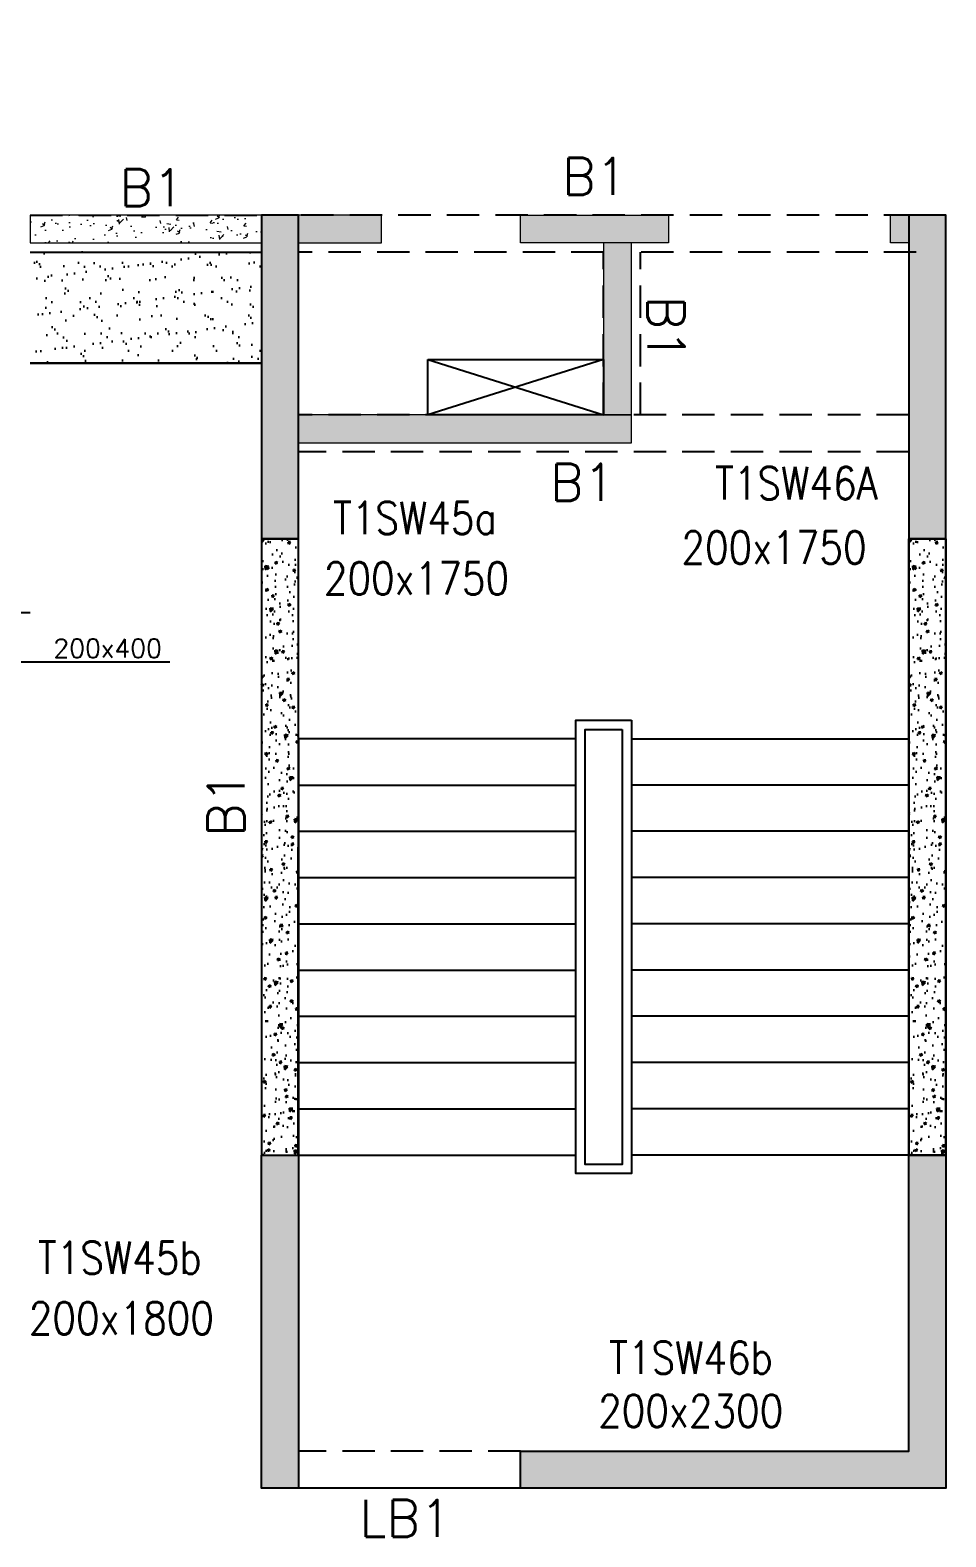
# Model space of a CAD drawing. Header units: millimetres. Extents: x 1078357 to 2594950, y -4969473 to -4636555.
# Drawn here: x 1367601 to 1372551, y -4672903 to -4664760 of the extents above; entities that cross this region are included whole.
import ezdxf

# ---------------------------------------------------------------- set-up
doc = ezdxf.new("R2010")
doc.units = ezdxf.units.MM
doc.header["$PDMODE"] = 35
for name, pattern in [('CONTINOUS', [0]), ('HIDDEN', [0.375, 0.25, -0.125]), ('New Retail block$0$CONTINOUS', [0])]:
    doc.linetypes.add(name, pattern=pattern)
doc.layers.get('0').update_dxf_attribs({"lineweight": 0})
doc.layers.get('Defpoints').update_dxf_attribs({"lineweight": 0})
for name, color, linetype, lineweight in [('A-_ANOTDIMA_D-', 6, 'Continuous', 13), ('COL. NO.', 30, 'Continuous', 25), ('COL. SIZE', 7, 'Continuous', 25), ('DIM', 9, 'Continuous', 25), ('HATCH', 8, 'Continuous', 30), ('RCC UPSTAND', 43, 'Continuous', 30), ('S-NON STR RCC WALL', 8, 'Continuous', 0)]:
    doc.layers.add(name, color=color, linetype=linetype, lineweight=lineweight)
for name, color, linetype in [('B-200x650', 241, 'HIDDEN'), ('DC BEAM NO.', 7, 'Continuous'), ('DROP SLAB', 8, 'Continuous'), ('NON STR. RCC WALL', 6, 'Continuous'), ('S-COLUMN_SHEAR WALL', 1, 'Continuous'), ('S-PROJECTION', 54, 'New Retail block$0$CONTINOUS'), ('S-STAIR', 8, 'Continuous')]:
    doc.layers.add(name, color=color, linetype=linetype)
doc.styles.add('Roman', font='romans')
doc.styles.add('ROMANS', font='romans.shx', dxfattribs={"width": 0.85})
doc.dimstyles.new('HARESH', dxfattribs={"dimtxt": 150, "dimasz": 75, "dimexe": 0, "dimexo": 0, "dimgap": 25, "dimtad": 1, "dimdec": 0, "dimdsep": 46, "dimtxsty": 'Roman', "dimblk": 'OBLIQUE', "dimcen": 225, "dimdle": 25, "dimclrd": 2, "dimclre": 2, "dimclrt": 7, "dimadec": 8, "dimazin": 1, "dimtfac": 1, "dimtdec": 0, "dimtmove": 0, "dimatfit": 0, "dimfxl": 1, "dimlwd": -1, "dimlwe": -1, "dimarcsym": 0})

# ---------------------------------------------------------------- blocks, each defined once
blk = doc.blocks.new('G$C2B7BBDA0')
at = {"layer": 'RCC UPSTAND'}
h = blk.add_hatch(dxfattribs=at)
h.set_pattern_fill('AR-CONC', color=8, scale=20, angle=270)
h.set_pattern_definition([(320, (3210495.87, 2538842.65), (-12.550427, -143.4520365), [15, -165]), (265, (3210495.87, 2538842.65), (150.438427, 27.7502667), [12, -132]), (10.4514445, (3210494.83, 2538830.7), (137.887998, -115.7017693), [12.7480384, -140.2284224]), (316.1842, (3210535.87, 2538842.65), (-33.103856, -213.448266), [22.5, -247.5]), (6.6356355, (3210533.12, 2538824.87), (194.82372, -186.932389), [19.122068, -210.342752]), (261.184164, (3210535.87, 2538842.65), (194.82372, -186.932389), [18, -198]), (291, (3210525.87, 2538822.65), (-80.523778, -119.3814104), [15, -165]), (236, (3210525.87, 2538822.65), (145.030009, -48.6630664), [12, -132]), (341.4514447, (3210519.16, 2538812.7), (64.5062306, -168.0444753), [12.748038, -140.2284224]), (307.5, (3210495.874, 2538842.653), (66.57877077, -2.43197106), [0, -130.4, 0, -134, 0, -132.5]), (277.5, (3210495.874, 2538842.65), (78.8823424, -52.6139075), [0, -76.4, 0, -127.4, 0, -50.5]), (237.5, (3210495.874, 2538887.253), (-4.51097435, -106.7644872), [0, -50, 0, -156, 0, -207]), (227.5, (3210495.87, 2538907.25), (20.0209965, -116.6372339), [0, -65, 0, -103.6, 0, -147])])
h.paths.add_polyline_path([(-100, 2199.5), (-1425, 2199.7), (-1425, 2000.3), (-100, 2000)])
h = blk.add_hatch(dxfattribs=at)
h.set_pattern_fill('AR-CONC', color=8, scale=20, angle=270)
h.set_pattern_definition([(320, (3212020.87, 2538842.65), (-12.550427, -143.4520365), [15, -165]), (265, (3212020.87, 2538842.65), (150.438427, 27.7502667), [12, -132]), (10.4514445, (3212019.83, 2538830.7), (137.887998, -115.7017693), [12.7480384, -140.2284224]), (316.1842, (3212060.87, 2538842.65), (-33.103856, -213.448266), [22.5, -247.5]), (6.6356355, (3212058.12, 2538824.87), (194.82372, -186.932389), [19.122068, -210.342752]), (261.184164, (3212060.87, 2538842.65), (194.82372, -186.932389), [18, -198]), (291, (3212050.87, 2538822.65), (-80.523778, -119.3814104), [15, -165]), (236, (3212050.87, 2538822.65), (145.030009, -48.6630664), [12, -132]), (341.4514447, (3212044.16, 2538812.7), (64.5062306, -168.0444753), [12.748038, -140.2284224]), (307.5, (3212020.874, 2538842.653), (66.57877077, -2.43197106), [0, -130.4, 0, -134, 0, -132.5]), (277.5, (3212020.874, 2538842.65), (78.8823424, -52.6139075), [0, -76.4, 0, -127.4, 0, -50.5]), (237.5, (3212020.874, 2538887.253), (-4.51097435, -106.7644872), [0, -50, 0, -156, 0, -207]), (227.5, (3212020.87, 2538907.25), (20.0209965, -116.6372339), [0, -65, 0, -103.6, 0, -147])])
h.paths.add_polyline_path([(1425, 2199.5), (100, 2199.7), (100, 2000.3), (1425, 2000)])
h = blk.add_hatch(dxfattribs=at)
h.set_pattern_fill('AR-CONC', color=8, scale=20, angle=270)
h.set_pattern_definition([(320, (3210495.87, 2536642.66), (-12.550427, -143.4520365), [15, -165]), (265, (3210495.87, 2536642.66), (150.438427, 27.7502667), [12, -132]), (10.4514445, (3210494.82, 2536630.7), (137.887998, -115.7017693), [12.7480384, -140.2284224]), (316.1842, (3210535.87, 2536642.66), (-33.103856, -213.448266), [22.5, -247.5]), (6.6356355, (3210533.11, 2536624.87), (194.82372, -186.932389), [19.122068, -210.342752]), (261.184164, (3210535.87, 2536642.66), (194.82372, -186.932389), [18, -198]), (291, (3210525.87, 2536622.66), (-80.523778, -119.3814104), [15, -165]), (236, (3210525.87, 2536622.66), (145.030009, -48.6630664), [12, -132]), (341.4514447, (3210519.16, 2536612.71), (64.5062306, -168.0444753), [12.748038, -140.2284224]), (307.5, (3210495.87, 2536642.656), (66.57877077, -2.43197106), [0, -130.4, 0, -134, 0, -132.5]), (277.5, (3210495.87, 2536642.656), (78.8823424, -52.6139075), [0, -76.4, 0, -127.4, 0, -50.5]), (237.5, (3210495.87, 2536687.256), (-4.51097435, -106.7644872), [0, -50, 0, -156, 0, -207]), (227.5, (3210495.87, 2536707.26), (20.0209965, -116.6372339), [0, -65, 0, -103.6, 0, -147])])
h.paths.add_polyline_path([(-100, -0.5), (-1425, -0.3), (-1425, -199.7), (-100, -200)])
at = {"layer": 'NON STR. RCC WALL', "elevation": 0}
for points in [[(-100, 2199.5), (-1425, 2199.7), (-1425, 2000.3), (-100, 2000)], [(1425, 2199.5), (100, 2199.7), (100, 2000.3), (1425, 2000)], [(-100, -0.5), (-1425, -0.3), (-1425, -199.7), (-100, -200)]]:
    blk.add_lwpolyline(points, close=True, dxfattribs=at)
blk = doc.blocks.new('_Oblique')
at = {"color": 0, "linetype": 'ByBlock', "lineweight": -2}
blk.add_line((-0.5, -0.5), (0.5, 0.5), dxfattribs=at)
blk = doc.blocks.new('*D1298')
at = {"layer": 'Defpoints', "color": 0, "ltscale": 700, "transparency": 16777216}
for p in [(1366951, -4667909.7, 0), (1367401, -4667909.7, 0), (1367401, -4668175.7)]:
    blk.add_point(p, dxfattribs=at)
at = {"layer": 'DIM', "color": 2, "ltscale": 700, "transparency": 16777216}
for p, q in [((1366951, -4667909.7), (1366951, -4668175.7)), ((1367401, -4667909.7), (1367401, -4668175.7)), ((1366951, -4668175.7), (1366876, -4668175.7)), ((1366951, -4668175.7), (1367401, -4668175.7)), ((1366951, -4668175.7), (1367401, -4668175.7)), ((1367401, -4668175.7), (1367476, -4668175.7)), ((1368357.2, -4668175.7), (1367401, -4668175.7))]:
    blk.add_line(p, q, dxfattribs=at)
at = {"layer": 'DIM', "color": 2, "ltscale": 700, "transparency": 16777216, "xscale": 75, "yscale": 75, "zscale": 75}
blk.add_blockref('_Oblique', (1366951, -4668175.7), dxfattribs=at)
at = {"layer": 'DIM', "color": 2, "ltscale": 700, "transparency": 16777216, "xscale": 75, "yscale": 75, "zscale": 75, "rotation": 180}
blk.add_blockref('_Oblique', (1367401, -4668175.7), dxfattribs=at)
at = {"layer": 'DIM', "color": 7, "ltscale": 700, "transparency": 16777216, "insert": (1368020.3, -4668100.7), "char_height": 150, "attachment_point": 5, "style": 'Roman'}
blk.add_mtext('{\\H0.666667x;200x400}', dxfattribs=at)
blk = doc.blocks.new('G$CD63B60BD')
at = {"layer": 'COL. NO.', "linetype": 'Continuous', "style": 'ROMANS', "width": 0.85}
for s, p in [('T1SW46A', (15627.3, 5414, -320.4)), ('T1SW45a', (13562.3, 5226.3, -320.4)), ('T1SW45b', (11967, 1227.9, 0)), ('T1SW46b', (15054.7, 687.8, -320.4))]:
    blk.add_text(s, height=175, dxfattribs=at).set_placement(p)
at = {"layer": 'COL. SIZE', "linetype": 'Continuous', "style": 'ROMANS', "width": 0.85}
for s, p in [('200x1750', (15445.6, 5066.3, -320.4)), ('200x1750', (13513.2, 4899, -320.4)), ('200x1800', (11917.9, 900.6, 0)), ('200x2300', (14995.5, 399.8, -320.4))]:
    blk.add_text(s, height=175, dxfattribs=at).set_placement(p)

msp = doc.modelspace()

# ---------------------------------------------------------------- hatches: boundary and pattern name
at = {"layer": 'HATCH'}
h = msp.add_hatch(dxfattribs=at)
h.set_pattern_fill('AR-SAND', color=8, scale=3, angle=179.97015)
h.set_pattern_definition([(37.4701541, (-2569431.77, 14016729.65), (-4.72361136, 146.8264517), [0, -115.824, 0, -129.54, 0, -123.825]), (7.4701541, (-2569431.77, 14016729.65), (134.9689868, 214.9772528), [0, -62.484, 0, -104.394, 0, -40.005]), (327.4701541, (-2569525.5, 14016729.7), (237.2979035, 0.3075449), [0, -38.1, 0, -137.16, 0, -179.07]), (317.4701541, (-2569525.5, 14016729.7), (229.1017424, 66.759465), [0, -19.05, 0, -89.916, 0, -102.87])])
h.paths.add_polyline_path([(1368851.5, -4665959.6), (1367601.5, -4665959.6), (1367601.5, -4666559.8), (1368851.5, -4666559.8)])
at = {"layer": 'RCC UPSTAND'}
h = msp.add_hatch(dxfattribs=at)
h.set_pattern_fill('AR-CONC', color=8, scale=20, angle=180)
h.set_pattern_definition([(230, (3905694.45, -7880455.57), (-143.4520365, 12.550427), [15, -165]), (175, (3905694.45, -7880455.57), (27.7502667, -150.438427), [12, -132]), (280.4514445, (3905682.5, -7880454.53), (-115.7017693, -137.887998), [12.7480384, -140.2284224]), (226.1842, (3905694.45, -7880495.57), (-213.448266, 33.103856), [22.5, -247.5]), (276.6356355, (3905676.66, -7880492.81), (-186.932389, -194.82372), [19.122068, -210.342752]), (171.184164, (3905694.45, -7880495.57), (-186.932389, -194.82372), [18, -198]), (201, (3905674.45, -7880485.57), (-119.3814104, 80.523778), [15, -165]), (146, (3905674.45, -7880485.57), (-48.6630664, -145.030009), [12, -132]), (251.4514447, (3905664.5, -7880478.86), (-168.0444753, -64.5062306), [12.748038, -140.2284224]), (217.5, (3905694.45, -7880455.57), (-2.43197106, -66.57877077), [0, -130.4, 0, -134, 0, -132.5]), (187.5, (3905694.45, -7880455.57), (-52.6139075, -78.8823424), [0, -76.4, 0, -127.4, 0, -50.5]), (147.5, (3905739.05, -7880455.57), (-106.7644872, 4.51097435), [0, -50, 0, -156, 0, -207]), (137.5, (3905759.05, -7880455.57), (-116.6372339, -20.0209965), [0, -65, 0, -103.6, 0, -147])])
h.paths.add_polyline_path([(1369051.3, -4670839.7), (1369051.3, -4667509.7), (1368851.8, -4667509.7), (1368851.8, -4670839.7)])
h = msp.add_hatch(dxfattribs=at)
h.set_pattern_fill('AR-CONC', color=8, scale=20, angle=180)
h.set_pattern_definition([(230, (3909194.45, -7880455.57), (-143.4520365, 12.550427), [15, -165]), (175, (3909194.45, -7880455.57), (27.7502667, -150.438427), [12, -132]), (280.4514445, (3909182.5, -7880454.53), (-115.7017693, -137.887998), [12.7480384, -140.2284224]), (226.1842, (3909194.45, -7880495.57), (-213.448266, 33.103856), [22.5, -247.5]), (276.6356355, (3909176.66, -7880492.81), (-186.932389, -194.82372), [19.122068, -210.342752]), (171.184164, (3909194.45, -7880495.57), (-186.932389, -194.82372), [18, -198]), (201, (3909174.45, -7880485.57), (-119.3814104, 80.523778), [15, -165]), (146, (3909174.45, -7880485.57), (-48.6630664, -145.030009), [12, -132]), (251.4514447, (3909164.5, -7880478.86), (-168.0444753, -64.5062306), [12.748038, -140.2284224]), (217.5, (3909194.45, -7880455.57), (-2.43197106, -66.57877077), [0, -130.4, 0, -134, 0, -132.5]), (187.5, (3909194.45, -7880455.57), (-52.6139075, -78.8823424), [0, -76.4, 0, -127.4, 0, -50.5]), (147.5, (3909239.05, -7880455.57), (-106.7644872, 4.51097435), [0, -50, 0, -156, 0, -207]), (137.5, (3909259.05, -7880455.57), (-116.6372339, -20.0209965), [0, -65, 0, -103.6, 0, -147])])
h.paths.add_polyline_path([(1372551.3, -4670839.7), (1372551.3, -4667509.7), (1372351.8, -4667509.7), (1372351.8, -4670839.7)])
at = {"layer": 'S-COLUMN_SHEAR WALL', "lineweight": 25}
h = msp.add_hatch(color=1, dxfattribs=at)
h.dxf.hatch_style = 1
h.paths.add_polyline_path([(1369051.3, -4667509.7), (1369051.3, -4665759.7), (1368851.3, -4665759.7), (1368851.3, -4667509.7), (1369051.3, -4667509.7)], is_closed=False)
h = msp.add_hatch(color=1, dxfattribs=at)
h.dxf.hatch_style = 1
h.paths.add_polyline_path([(1372351.3, -4665759.8), (1372351.3, -4667509.7), (1372551.3, -4667509.7), (1372551.3, -4665759.8), (1372351.3, -4665759.8)], is_closed=False)
h = msp.add_hatch(color=1, dxfattribs=at)
h.dxf.hatch_style = 1
h.paths.add_polyline_path([(1369051.2, -4672639.7), (1369051.2, -4670839.7), (1368851.2, -4670839.7), (1368851.2, -4672639.7)])
h = msp.add_hatch(color=1, dxfattribs=at)
h.dxf.hatch_style = 1
h.paths.add_polyline_path([(1372551.2, -4672639.8), (1372551.2, -4670839.7), (1372351.2, -4670839.7), (1372351.2, -4672439.8), (1370251.2, -4672439.7), (1370251.2, -4672639.7)])
at = {"layer": 'S-NON STR RCC WALL'}
h = msp.add_hatch(dxfattribs=at)
h.set_pattern_fill('AR-CONC', color=256)
h.set_pattern_definition([(50, (-6080943.95, 28118879.64), (182.184669, -15.93908554), [19.05, -209.55]), (355, (-6080943.95, 28118879.64), (-35.2434214, 191.0568452), [15.24, -167.6405842]), (100.4514447, (-6080928.76, 28118878.32), (146.9412471, 175.1177519), [16.1900088, -178.0902446]), (46.1842, (-6080943.95, 28118930.44), (271.0790409, -42.042328), [28.575, -314.325]), (96.6355576, (-6080921.36, 28118926.94), (237.404134, 247.4261246), [24.2850231, -267.1356082]), (351.1841512, (-6080943.95, 28118930.44), (237.404134, 247.4261246), [22.859967, -251.459732]), (21, (-6080918.55, 28118917.74), (151.6143913, -102.2651982), [19.05, -209.55]), (326, (-6080918.55, 28118917.74), (61.8020283, 184.1879661), [15.24, -167.64]), (71.451445, (-6080905.91, 28118909.22), (213.4164193, 81.9227689), [16.1900088, -178.0899376]), (37.5, (-6080943.946, 28118879.644), (3.08860325, 84.55503887), [0, -165.608, 0, -170.18, 0, -168.275]), (7.5, (-6080943.95, 28118879.64), (66.8196625, 100.18057482), [0, -97.028, 0, -161.798, 0, -64.135]), (327.5, (-6081000.59, 28118879.644), (135.59059517, -5.72874399), [0, -63.5, 0, -198.12, 0, -262.89]), (317.5, (-6081025.99, 28118879.64), (148.1291814, 25.42649103), [0, -82.55, 0, -131.572, 0, -186.69])])
h.paths.add_polyline_path([(1368851.5, -4665759.6), (1367601.3, -4665759.6), (1367601.3, -4665909.6), (1368851.5, -4665909.6)])
at = {"layer": 'S-NON STR RCC WALL', "ltscale": 700}
h = msp.add_hatch(dxfattribs=at)
h.set_pattern_fill('AR-CONC', color=256)
h.set_pattern_definition([(230, (2511362.6, -9292685.12), (-182.184669, 15.9390855), [19.05, -209.55]), (175, (2511362.6, -9292685.12), (35.2434214, -191.056845), [15.24, -167.640584]), (280.4514447, (2511347.41, -9292683.8), (-146.941247, -175.117752), [16.190009, -178.0902446]), (226.1842, (2511362.6, -9292735.92), (-271.079041, 42.042328), [28.575, -314.325]), (276.6355576, (2511340, -9292732.42), (-237.404134, -247.426125), [24.285023, -267.135608]), (171.184151, (2511362.6, -9292735.92), (-237.404134, -247.426125), [22.859967, -251.459732]), (201, (2511337.2, -9292723.22), (-151.6143913, 102.265198), [19.05, -209.55]), (146, (2511337.2, -9292723.22), (-61.802028, -184.187966), [15.24, -167.64]), (251.451445, (2511324.56, -9292714.7), (-213.416419, -81.922769), [16.190009, -178.0899376]), (217.5, (2511362.595, -9292685.124), (-3.08860325, -84.5550389), [0, -165.608, 0, -170.18, 0, -168.275]), (187.5, (2511362.59, -9292685.12), (-66.8196625, -100.1805748), [0, -97.028, 0, -161.798, 0, -64.135]), (147.5, (2511419.237, -9292685.124), (-135.5905952, 5.728744), [0, -63.5, 0, -198.12, 0, -262.89]), (137.5, (2511444.64, -9292685.12), (-148.1291814, -25.426491), [0, -82.55, 0, -131.572, 0, -186.69])])
h.paths.add_polyline_path([(1371051.5, -4665909.7), (1370251.5, -4665909.7), (1370251.5, -4665759.7), (1371051.5, -4665759.7)])
h.paths.add_polyline_path([(1369501.5, -4665759.7), (1369051.5, -4665759.7), (1369051.5, -4665909.7), (1369501.5, -4665909.7)])
h.paths.add_polyline_path([(1370701.5, -4666839.7), (1370851.5, -4666839.7), (1370851.5, -4665909.7), (1370701.5, -4665909.7)])
h.paths.add_polyline_path([(1369051.5, -4666989.7), (1370851.5, -4666989.7), (1370851.5, -4666839.7), (1369051.5, -4666839.7)])
h.paths.add_polyline_path([(1374126.5, -4665761.7), (1373926.5, -4665761.7), (1373926.5, -4668209.7), (1374126.5, -4668209.7)])
h.paths.add_polyline_path([(1372251.5, -4665759.7), (1372351.5, -4665759.7), (1372351.5, -4665909.7), (1372251.5, -4665909.7)])
h.paths.add_polyline_path([(1373601.5, -4665759.7), (1373926.5, -4665759.7), (1373926.5, -4665959.7), (1373601.5, -4665959.7)])

# ---------------------------------------------------------------- linework, layer by layer
at = {"layer": 'B-200x650', "linetype": 'HIDDEN', "ltscale": 700}
for p, q in [((1367601.3, -4665759.6, 0), (1368851.4, -4665759.6, 0)), ((1372391.5, -4665759.6, 0), (1369051.5, -4665759.6, 0)), ((1370701.5, -4665959.6, 0), (1369051.5, -4665959.6, 0)), ((1370701.5, -4666839.7, 0), (1370701.5, -4665959.6, 0)), ((1372391.5, -4665959.6, 0), (1370851.5, -4665959.6, 0)), ((1370901.5, -4666839.7, 0), (1370901.5, -4665959.6, 0)), ((1370701.5, -4666839.7, 0), (1369051.5, -4666839.7, 0)), ((1372351.5, -4666839.7, 0), (1370851.5, -4666839.7, 0)), ((1372351.5, -4667039.7, 0), (1369051.5, -4667039.7, 0)), ((1370251.5, -4672439.6, 0), (1369051.5, -4672439.6, 0))]:
    msp.add_line(p, q, dxfattribs=at)
at = {"layer": 'B-200x650', "linetype": 'CONTINOUS', "ltscale": 700}
for p, q in [((1367601.3, -4665959.6, 0), (1368851.4, -4665959.6, 0)), ((1370251.5, -4672639.6, 0), (1369051.5, -4672639.6, 0))]:
    msp.add_line(p, q, dxfattribs=at)
at = {"layer": 'B-200x650', "linetype": 'Continuous', "ltscale": 700}
msp.add_line((1367601.5, -4667909.7, 0), (1366276.5, -4667909.7, 0), dxfattribs=at)
at = {"layer": 'B-200x650', "linetype": 'Continuous', "ltscale": 700, "elevation": 0}
for points in [[(1369051.3, -4667509.7), (1368851.2, -4667509.7), (1368851.2, -4670839.7), (1369051.3, -4670839.7)], [(1372351.3, -4667509.7), (1372551.2, -4667509.7), (1372551.2, -4670839.7), (1372351.3, -4670839.7)]]:
    msp.add_lwpolyline(points, close=True, dxfattribs=at)
at = {"layer": 'DROP SLAB', "color": 3, "linetype": 'CONTINOUS', "ltscale": 500}
for p, q in [((1369751.5, -4666539.7, 0), (1370701.5, -4666839.7, 0)), ((1370701.5, -4666539.7, 0), (1369751.5, -4666839.7, 0))]:
    msp.add_line(p, q, dxfattribs=at)
at = {"layer": 'DROP SLAB', "color": 3, "linetype": 'CONTINOUS', "ltscale": 500, "elevation": 0}
msp.add_lwpolyline([(1369751.5, -4666539.7), (1370701.5, -4666539.7), (1370701.5, -4666839.7), (1369751.5, -4666839.7)], close=True, dxfattribs=at)
at = {"layer": 'NON STR. RCC WALL', "elevation": 0}
for points in [[(1369051, -4670839.7), (1369051.3, -4667509.7), (1368851.8, -4667509.7), (1368851.5, -4670839.7)], [(1372551, -4670839.7), (1372551.3, -4667509.7), (1372351.8, -4667509.7), (1372351.5, -4670839.7)]]:
    msp.add_lwpolyline(points, close=True, dxfattribs=at)
at = {"layer": 'S-COLUMN_SHEAR WALL', "color": 1, "lineweight": 25}
msp.add_line((1368851.3, -4667509.7, 0), (1369051.3, -4667509.7, 0), dxfattribs=at)
at = {"layer": 'S-COLUMN_SHEAR WALL', "color": 1, "lineweight": 25, "elevation": 0}
msp.add_lwpolyline([(1369051.3, -4667509.7), (1369051.3, -4665759.7), (1368851.3, -4665759.7), (1368851.3, -4667509.7)], close=True, dxfattribs=at)
for points in [[(1372351.3, -4665759.8), (1372351.3, -4667509.7), (1372551.3, -4667509.7), (1372551.3, -4665759.8), (1372351.3, -4665759.8)], [(1369051.2, -4670839.7), (1369051.2, -4672639.7), (1368851.2, -4672639.7), (1368851.2, -4670839.7), (1369051.2, -4670839.7)], [(1372551.2, -4670839.7), (1372551.2, -4672639.8), (1370251.2, -4672639.7), (1370251.2, -4672439.7), (1372351.2, -4672439.8), (1372351.2, -4670839.7), (1372551.2, -4670839.7)]]:
    msp.add_lwpolyline(points, dxfattribs=at)
at = {"layer": 'S-NON STR RCC WALL', "elevation": 0}
for points in [[(1368851.5, -4665759.6), (1367601.3, -4665759.6), (1367601.3, -4665909.6), (1368851.5, -4665909.6)], [(1369501.5, -4665759.7), (1369051.5, -4665759.7), (1369051.5, -4665909.7), (1369501.5, -4665909.7)], [(1371051.5, -4665909.7), (1370251.5, -4665909.7), (1370251.5, -4665759.7), (1371051.5, -4665759.7)], [(1372251.5, -4665759.7), (1372351.5, -4665759.7), (1372351.5, -4665909.7), (1372251.5, -4665909.7)], [(1370701.5, -4666839.7), (1370851.5, -4666839.7), (1370851.5, -4665909.7), (1370701.5, -4665909.7)], [(1369051.5, -4666989.7), (1370851.5, -4666989.7), (1370851.5, -4666839.7), (1369051.5, -4666839.7)]]:
    msp.add_lwpolyline(points, close=True, dxfattribs=at)
at = {"layer": 'S-PROJECTION'}
for p, q in [((1367601.5, -4666559.7, 0), (1368851.5, -4666559.7, 0)), ((1368851.5, -4666559.7, 0), (1367601.5, -4666559.7, 0))]:
    msp.add_line(p, q, dxfattribs=at)
at = {"layer": 'S-STAIR', "elevation": 0}
for points in [[(1370851.5, -4668489.7), (1370851.5, -4670939.7), (1370551.5, -4670939.7), (1370551.5, -4668489.7)], [(1370801.5, -4668539.7), (1370801.5, -4670889.7), (1370601.5, -4670889.7), (1370601.5, -4668539.7)]]:
    msp.add_lwpolyline(points, close=True, dxfattribs=at)
for points in [[(1370551.5, -4668589.7), (1369051.5, -4668589.7)], [(1369051.5, -4668589.7), (1369051.5, -4670839.7), (1370551.5, -4670839.7)], [(1370851.5, -4668589.7), (1372351.5, -4668589.7)], [(1372351.5, -4668589.7), (1372351.5, -4670839.7), (1370851.5, -4670839.7)], [(1369051.5, -4668839.7), (1370551.5, -4668839.7)], [(1372351.5, -4668839.7), (1370851.5, -4668839.7)], [(1369051.5, -4669089.7), (1370551.5, -4669089.7)], [(1372351.5, -4669089.7), (1370851.5, -4669089.7)], [(1369051.5, -4669339.7), (1370551.5, -4669339.7)], [(1372351.5, -4669339.7), (1370851.5, -4669339.7)], [(1369051.5, -4669589.7), (1370551.5, -4669589.7)], [(1372351.5, -4669589.7), (1370851.5, -4669589.7)], [(1369051.5, -4669839.7), (1370551.5, -4669839.7)], [(1372351.5, -4669839.7), (1370851.5, -4669839.7)], [(1369051.5, -4670089.7), (1370551.5, -4670089.7)], [(1372351.5, -4670089.7), (1370851.5, -4670089.7)], [(1369051.5, -4670339.7), (1370551.5, -4670339.7)], [(1372351.5, -4670339.7), (1370851.5, -4670339.7)], [(1369051.5, -4670589.7), (1370551.5, -4670589.7)], [(1372351.5, -4670589.7), (1370851.5, -4670589.7)]]:
    msp.add_lwpolyline(points, dxfattribs=at)

# ---------------------------------------------------------------- block references
at = {"layer": 'A-_ANOTDIMA_D-', "color": 2, "ltscale": 700}
msp.add_blockref('G$CD63B60BD', (1355676.2, -4672709.7, 0), dxfattribs=at)
at = {"layer": 'DROP SLAB', "color": 2, "ltscale": 700}
msp.add_blockref('G$C2B7BBDA0', (1367501.3, -4665759.7, 0), dxfattribs=at)

# ---------------------------------------------------------------- texts
at = {"layer": 'B-200x650', "linetype": 'HIDDEN', "ltscale": 500, "style": 'ROMANS'}
for p in [(1370477.6, -4665650, -2.7), (1368084.4, -4665711.3, -2.7), (1370411.9, -4667303.2, -2.7)]:
    msp.add_text('B1', height=200, rotation=359.99906, dxfattribs=at).set_placement(p)
at = {"layer": 'B-200x650', "linetype": 'HIDDEN', "ltscale": 700, "style": 'ROMANS'}
msp.add_text('B1', height=200, rotation=269.99906, dxfattribs=at).set_placement((1370939.3, -4666195.8, -2.7))
at = {"layer": 'B-200x650', "linetype": 'Continuous', "ltscale": 700, "style": 'ROMANS'}
msp.add_text('B1', height=200, rotation=89.99906, dxfattribs=at).set_placement((1368760.2, -4669119.1, -2.7))
at = {"layer": 'DC BEAM NO.', "linetype": 'HIDDEN', "ltscale": 500, "style": 'ROMANS'}
msp.add_text('LB1', height=200, rotation=359.99906, dxfattribs=at).set_placement((1369382.4, -4672903.1, -2.7))

# ---------------------------------------------------------------- dimensions: what is measured, and where the dimension line sits
at = {"layer": 'DIM', "ltscale": 700}
dim = msp.add_linear_dim(base=(1367401, -4668175.7, 0), p1=(1366951, -4667909.7, 0), p2=(1367401, -4667909.7, 0), angle=180, text='{\\H0.666667x;200x400}', dimstyle='HARESH', override={"dimtxsty": 'Roman', "dimtmove": 1}, dxfattribs=at)
dim.commit()
dim.dimension.update_dxf_attribs({"geometry": '*D1298', "text_midpoint": (1368020.3, -4668154, 0), "dimtype": 160})

doc.saveas('drawing.dxf')
